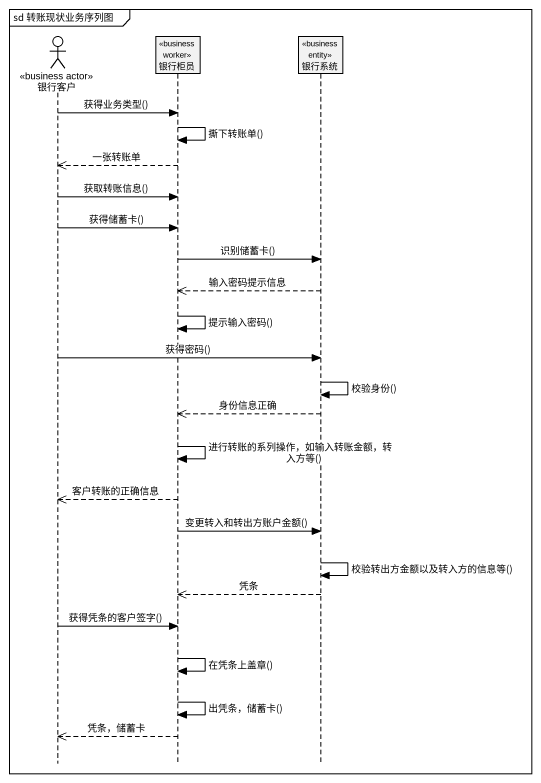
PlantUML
@startuml
mainframe sd 转账现状业务序列图
hide footbox
actor 银行客户 <<business actor>>
participant 银行柜员 <<business worker>>
participant 银行系统 <<business entity>>

银行客户 -> 银行柜员 : 获得业务类型()
银行柜员 -> 银行柜员 : 撕下转账单()
银行柜员 -->> 银行客户 : 一张转账单
银行客户 -> 银行柜员 : 获取转账信息()
银行客户 -> 银行柜员 : 获得储蓄卡()
银行柜员 -> 银行系统 : 识别储蓄卡()
银行系统 -->> 银行柜员 : 输入密码提示信息
银行柜员 -> 银行柜员 : 提示输入密码()
银行客户 -> 银行系统 : 获得密码()
银行系统 -> 银行系统 : 校验身份()
银行系统 -->> 银行柜员 : 身份信息正确
银行柜员 -> 银行柜员 : 进行转账的系列操作，如输入转账金额，转入方等()
银行柜员 -->> 银行客户 : 客户转账的正确信息
银行柜员 -> 银行系统 : 变更转入和转出方账户金额()
银行系统 -> 银行系统 : 校验转出方金额以及转入方的信息等()
银行系统 -->> 银行柜员 : 凭条
银行客户 -> 银行柜员 : 获得凭条的客户签字()
银行柜员 -> 银行柜员 : 在凭条上盖章()
银行柜员 -> 银行柜员 : 出凭条，储蓄卡()
银行柜员 -->> 银行客户 : 凭条，储蓄卡
@enduml
